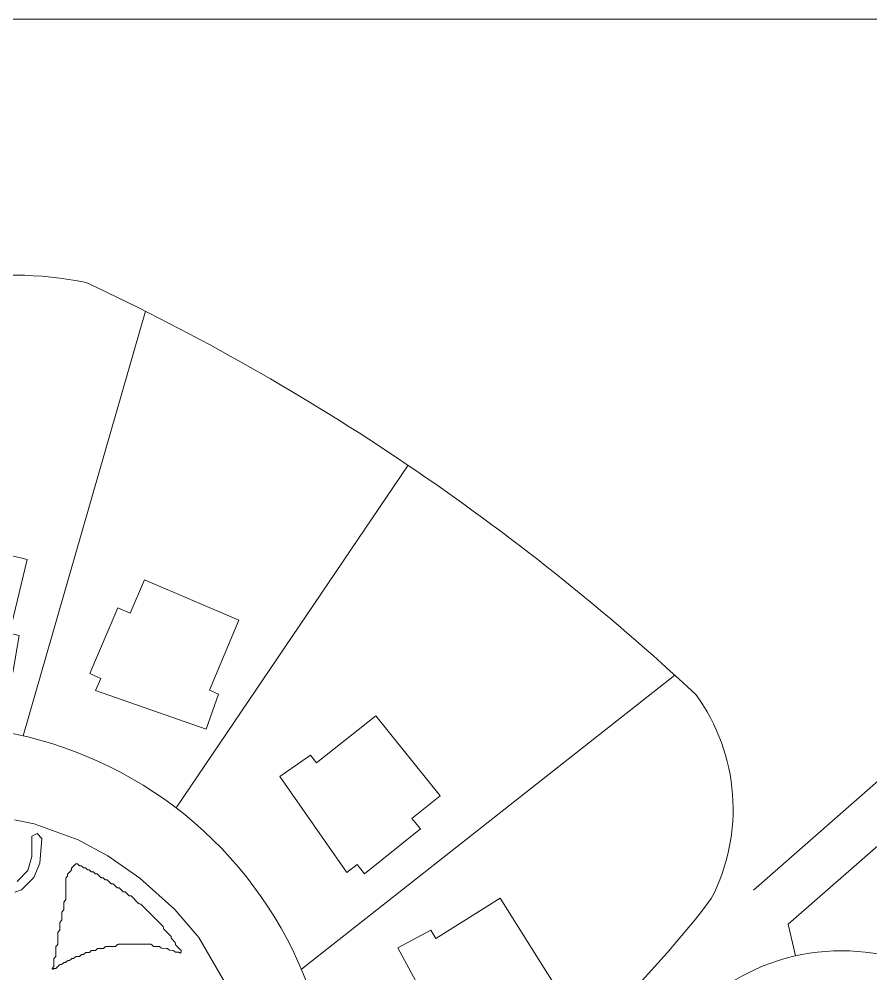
# Model space of a CAD drawing. Header units: inches. Extents: x 36 to 190, y -75 to 56.
# Drawn here: x 53.45 to 64.83, y -2.84 to 9.9 of the extents above; entities that cross this region are included whole.
import ezdxf

# ---------------------------------------------------------------- set-up
doc = ezdxf.new("R2010")
doc.units = ezdxf.units.IN
for name, color, linetype, lineweight in [('01_ORIGINAL_CAD', 7, 'CONTINUOUS', 20), ('02_APPROVED_PDF_OUTLINES', 7, 'CONTINUOUS', 15), ('04_APPROVED_PERIMETER', 7, 'CONTINUOUS', 15)]:
    doc.layers.add(name, color=color, linetype=linetype, lineweight=lineweight)

# ---------------------------------------------------------------- blocks, each defined once
blk = doc.blocks.new('04_NAUTILUS')
at = {"layer": '01_ORIGINAL_CAD'}
blk.add_line((36.248, 55.9), (71.442, 55.9), dxfattribs=at)
for points in [[(55.143, 52), (53.51, 46.333)], [(63.257, 44.272), (68.329, 48.719), (68.329, 49.231), (68.73, 49.6), (69.33, 49.6), (71.442, 51.512), (71.442, 50.696), (69.711, 49.177), (69.725, 48.651), (69.304, 48.218), (68.761, 48.218), (63.72, 43.82), (63.817, 43.397)], [(55.552, 45.371), (58.647, 49.945)], [(62.206, 47.145), (57.223, 43.22)]]:
    blk.add_lwpolyline(points, dxfattribs=at)
for points in [[(53.327, 47.704), (53.561, 48.687), (52.231, 49.012), (52.116, 48.544), (51.942, 48.586), (51.715, 47.658), (51.87, 47.62), (51.829, 47.45), (53.37, 47.181), (53.455, 47.672)], [(55.995, 46.944), (56.387, 47.876), (55.128, 48.415), (54.938, 47.972), (54.774, 48.042), (54.397, 47.164), (54.544, 47.101), (54.475, 46.94), (55.951, 46.422), (56.116, 46.892)], [(57.426, 45.973), (58.218, 46.601), (59.075, 45.534), (58.699, 45.232), (58.811, 45.092), (58.066, 44.493), (57.966, 44.618), (57.83, 44.508), (56.934, 45.791), (57.343, 46.076)], [(59.019, 43.63), (59.878, 44.165), (60.608, 43.006), (60.2, 42.749), (60.296, 42.598), (59.487, 42.088), (59.402, 42.222), (59.254, 42.129), (58.511, 43.505), (58.949, 43.742)]]:
    blk.add_lwpolyline(points, close=True, dxfattribs=at)
for points in [[(50.14, 46.014, -0.546754), (57.65, 41.045, 0.171391), (58.184, 40.351, 0.171391)], [(60.29, 39.74, -0.089338), (62.813, 42.944, -0.322066), (66.051, 42.944, -0.030946), (69.111, 38.833, -0.044664), (70.78, 33.554, -0.301674), (68.967, 31.144, -0.082145), (65.591, 31.078)]]:
    blk.add_lwpolyline(points, format="xyb", dxfattribs=at)
for centre, radius, start, end in [((53.373, 47.535), 4.948, 78.6004, 100.6499), ((40.939, 23.771), 31.601, 47.0054, 64.8874), ((60.387, 45.356), 2.599, 332.6099, 36.0186), ((51.961, 52.291), 13.465, 297.5281, 322.8549)]:
    blk.add_arc(centre, radius, start, end, dxfattribs=at)
at = {"layer": '02_APPROVED_PDF_OUTLINES'}
blk.add_lwpolyline([(53.893, 43.226), (53.893, 43.226), (53.913, 43.249), (53.915, 43.252), (53.917, 43.255), (53.918, 43.259), (53.919, 43.262), (53.919, 43.266), (53.919, 43.36), (53.939, 43.384), (53.941, 43.386), (53.943, 43.39), (53.944, 43.393), (53.945, 43.396), (53.945, 43.4), (53.945, 43.522), (53.965, 43.545), (53.967, 43.547), (53.969, 43.551), (53.97, 43.554), (53.971, 43.557), (53.971, 43.561), (53.971, 43.709), (53.99, 43.729), (53.992, 43.731), (53.994, 43.734), (53.995, 43.737), (53.996, 43.74), (53.996, 43.743), (53.997, 43.746), (53.998, 43.844), (54.018, 43.867), (54.02, 43.87), (54.022, 43.873), (54.023, 43.876), (54.024, 43.88), (54.024, 43.883), (54.024, 43.978), (54.044, 44.001), (54.046, 44.004), (54.048, 44.007), (54.049, 44.01), (54.05, 44.014), (54.05, 44.017), (54.05, 44.112), (54.07, 44.135), (54.072, 44.138), (54.074, 44.141), (54.075, 44.145), (54.076, 44.148), (54.076, 44.152), (54.076, 44.434), (54.095, 44.454), (54.097, 44.457), (54.099, 44.46), (54.1, 44.463), (54.101, 44.466), (54.101, 44.47), (54.102, 44.487), (54.146, 44.531), (54.148, 44.534), (54.15, 44.537), (54.151, 44.54), (54.152, 44.543), (54.153, 44.547), (54.155, 44.567), (54.172, 44.585), (54.175, 44.588), (54.176, 44.59), (54.178, 44.593), (54.179, 44.596), (54.179, 44.6), (54.179, 44.6), (54.18, 44.6), (54.183, 44.601), (54.186, 44.602), (54.189, 44.604), (54.192, 44.605), (54.195, 44.608), (54.212, 44.625), (54.232, 44.625), (54.249, 44.608), (54.251, 44.605), (54.254, 44.603), (54.257, 44.602), (54.261, 44.601), (54.264, 44.6), (54.284, 44.599), (54.305, 44.579), (54.308, 44.577), (54.311, 44.575), (54.314, 44.573), (54.317, 44.573), (54.321, 44.572), (54.338, 44.571), (54.358, 44.552), (54.361, 44.55), (54.364, 44.548), (54.367, 44.547), (54.371, 44.546), (54.374, 44.545), (54.391, 44.545), (54.411, 44.525), (54.414, 44.523), (54.417, 44.521), (54.42, 44.52), (54.424, 44.519), (54.427, 44.519), (54.444, 44.518), (54.464, 44.499), (54.467, 44.496), (54.47, 44.494), (54.473, 44.493), (54.477, 44.492), (54.48, 44.492), (54.497, 44.491), (54.541, 44.447), (54.544, 44.445), (54.546, 44.443), (54.55, 44.441), (54.553, 44.44), (54.556, 44.44), (54.576, 44.438), (54.597, 44.418), (54.6, 44.416), (54.603, 44.414), (54.606, 44.413), (54.61, 44.412), (54.613, 44.411), (54.63, 44.411), (54.674, 44.366), (54.676, 44.364), (54.679, 44.362), (54.682, 44.361), (54.686, 44.36), (54.689, 44.359), (54.709, 44.357), (54.754, 44.313), (54.756, 44.31), (54.759, 44.309), (54.762, 44.307), (54.766, 44.306), (54.769, 44.306), (54.789, 44.304), (54.833, 44.259), (54.836, 44.257), (54.839, 44.255), (54.842, 44.253), (54.845, 44.252), (54.849, 44.252), (54.868, 44.25), (54.913, 44.206), (54.916, 44.203), (54.919, 44.201), (54.922, 44.2), (54.925, 44.199), (54.928, 44.198), (54.948, 44.197), (55.046, 44.098), (55.049, 44.096), (55.051, 44.094), (55.055, 44.093), (55.058, 44.092), (55.061, 44.091), (55.081, 44.089), (55.379, 43.789), (55.38, 43.769), (55.381, 43.766), (55.382, 43.763), (55.383, 43.759), (55.385, 43.756), (55.387, 43.754), (55.485, 43.656), (55.485, 43.639), (55.486, 43.636), (55.486, 43.633), (55.487, 43.63), (55.489, 43.627), (55.49, 43.625), (55.492, 43.623), (55.538, 43.575), (55.54, 43.555), (55.541, 43.551), (55.542, 43.548), (55.543, 43.545), (55.545, 43.542), (55.547, 43.539), (55.617, 43.468), (55.617, 43.442), (55.617, 43.442), (55.613, 43.44), (55.611, 43.438), (55.608, 43.436), (55.604, 43.432), (55.597, 43.438), (55.594, 43.44), (55.591, 43.442), (55.588, 43.443), (55.584, 43.444), (55.581, 43.444), (55.541, 43.444), (55.521, 43.463), (55.519, 43.465), (55.516, 43.466), (55.513, 43.468), (55.51, 43.469), (55.507, 43.469), (55.504, 43.47), (55.461, 43.471), (55.438, 43.491), (55.435, 43.493), (55.433, 43.494), (55.43, 43.496), (55.427, 43.497), (55.424, 43.497), (55.421, 43.497), (55.354, 43.498), (55.332, 43.518), (55.329, 43.52), (55.327, 43.521), (55.324, 43.522), (55.321, 43.523), (55.318, 43.524), (55.315, 43.524), (55.248, 43.524), (55.225, 43.545), (55.223, 43.546), (55.22, 43.548), (55.218, 43.549), (55.215, 43.55), (55.212, 43.551), (55.209, 43.551), (54.778, 43.551), (54.775, 43.55), (54.772, 43.55), (54.769, 43.549), (54.767, 43.548), (54.764, 43.546), (54.762, 43.544), (54.739, 43.524), (54.619, 43.524), (54.616, 43.523), (54.613, 43.523), (54.61, 43.522), (54.607, 43.521), (54.605, 43.519), (54.602, 43.517), (54.58, 43.497), (54.513, 43.497), (54.51, 43.496), (54.507, 43.496), (54.504, 43.495), (54.501, 43.494), (54.499, 43.492), (54.496, 43.49), (54.473, 43.47), (54.43, 43.469), (54.427, 43.469), (54.424, 43.468), (54.421, 43.467), (54.418, 43.466), (54.416, 43.464), (54.413, 43.462), (54.393, 43.443), (54.35, 43.442), (54.347, 43.442), (54.344, 43.441), (54.341, 43.44), (54.339, 43.439), (54.336, 43.437), (54.334, 43.435), (54.313, 43.415), (54.293, 43.414), (54.29, 43.413), (54.286, 43.412), (54.283, 43.411), (54.28, 43.409), (54.278, 43.406), (54.26, 43.389), (54.218, 43.388), (54.215, 43.388), (54.212, 43.387), (54.209, 43.386), (54.206, 43.385), (54.203, 43.383), (54.201, 43.381), (54.181, 43.362), (54.164, 43.361), (54.161, 43.361), (54.157, 43.36), (54.154, 43.359), (54.151, 43.357), (54.148, 43.354), (54.127, 43.335), (54.107, 43.333), (54.104, 43.332), (54.101, 43.331), (54.097, 43.33), (54.095, 43.328), (54.092, 43.326), (54.074, 43.308), (54.058, 43.308), (54.054, 43.307), (54.051, 43.306), (54.048, 43.305), (54.045, 43.303), (54.042, 43.301), (54.022, 43.281), (54.005, 43.281), (54.002, 43.28), (53.999, 43.28), (53.996, 43.279), (53.993, 43.277), (53.991, 43.276), (53.989, 43.274), (53.942, 43.228), (53.925, 43.227), (53.922, 43.227), (53.919, 43.226), (53.915, 43.224), (53.912, 43.222), (53.909, 43.22), (53.906, 43.217), (53.902, 43.22), (53.899, 43.222), (53.896, 43.224), (53.893, 43.226)], close=True, dxfattribs=at)
at = {"layer": '04_APPROVED_PERIMETER'}
for points in [[(53.396, 44.247), (53.487, 44.276), (53.652, 44.444), (53.732, 44.634), (53.757, 44.965), (53.693, 45.028), (53.624, 44.994), (53.622, 44.724), (53.57, 44.536), (53.426, 44.39)], [(53.391, 45.213), (53.657, 45.159), (54.241, 44.945), (54.64, 44.73), (55.065, 44.435), (55.535, 44.015), (55.854, 43.64), (56.227, 42.996)]]:
    blk.add_lwpolyline(points, dxfattribs=at)

msp = doc.modelspace()

# ---------------------------------------------------------------- block references
msp.add_blockref('04_NAUTILUS', (0, -46))

doc.saveas('drawing.dxf')
